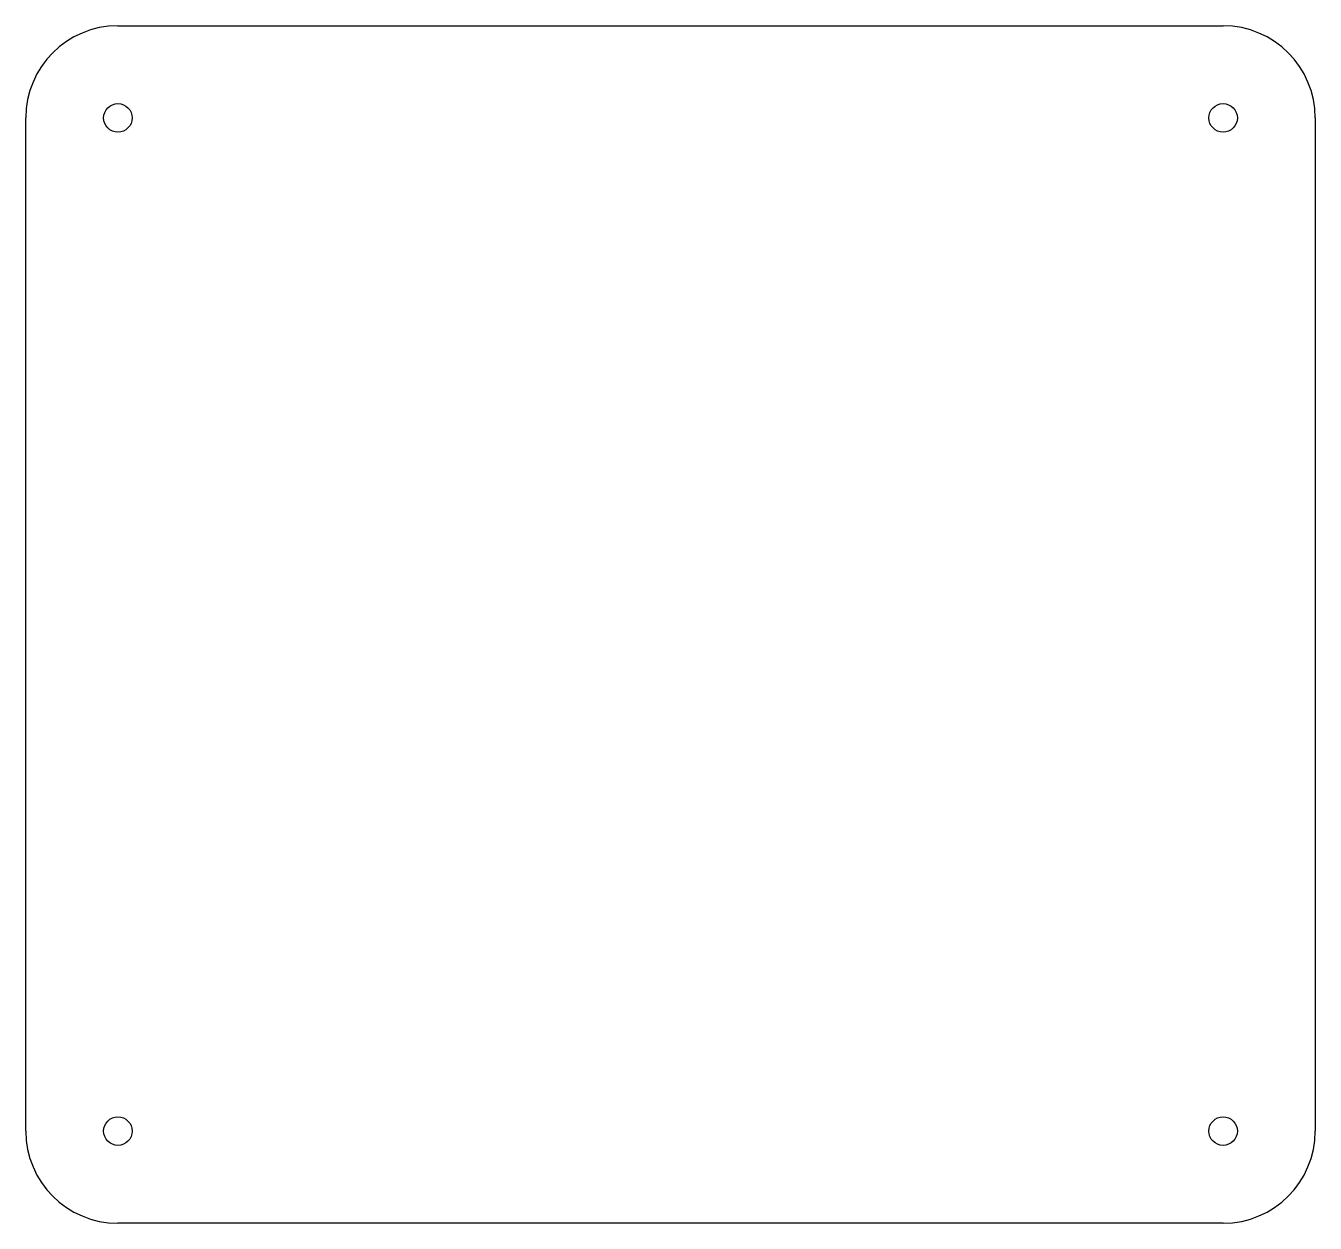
# Model space of a CAD drawing. Extents: x -70 to 70, y -65 to 65.
import ezdxf

# ---------------------------------------------------------------- set-up
doc = ezdxf.new("R2010")
doc.units = 0
doc.layers.add('Sketch', color=7, linetype='CONTINUOUS')

msp = doc.modelspace()

# ---------------------------------------------------------------- linework, layer by layer
at = {"layer": 'Sketch'}
for p, q in [((-60, 65), (60, 65)), ((-70, -55), (-70, 55)), ((70, 55), (70, -55)), ((60, -65), (-60, -65))]:
    msp.add_line(p, q, dxfattribs=at)
for centre in [(-60, 55), (60, 55), (-60, -55), (60, -55)]:
    msp.add_circle(centre, 1.55, dxfattribs=at)
for centre, start, end in [((-60, 55), 90, 180), ((60, 55), 0, 90), ((-60, -55), 180, -90), ((60, -55), -90, 0)]:
    msp.add_arc(centre, 10, start, end, dxfattribs=at)

doc.saveas('drawing.dxf')
